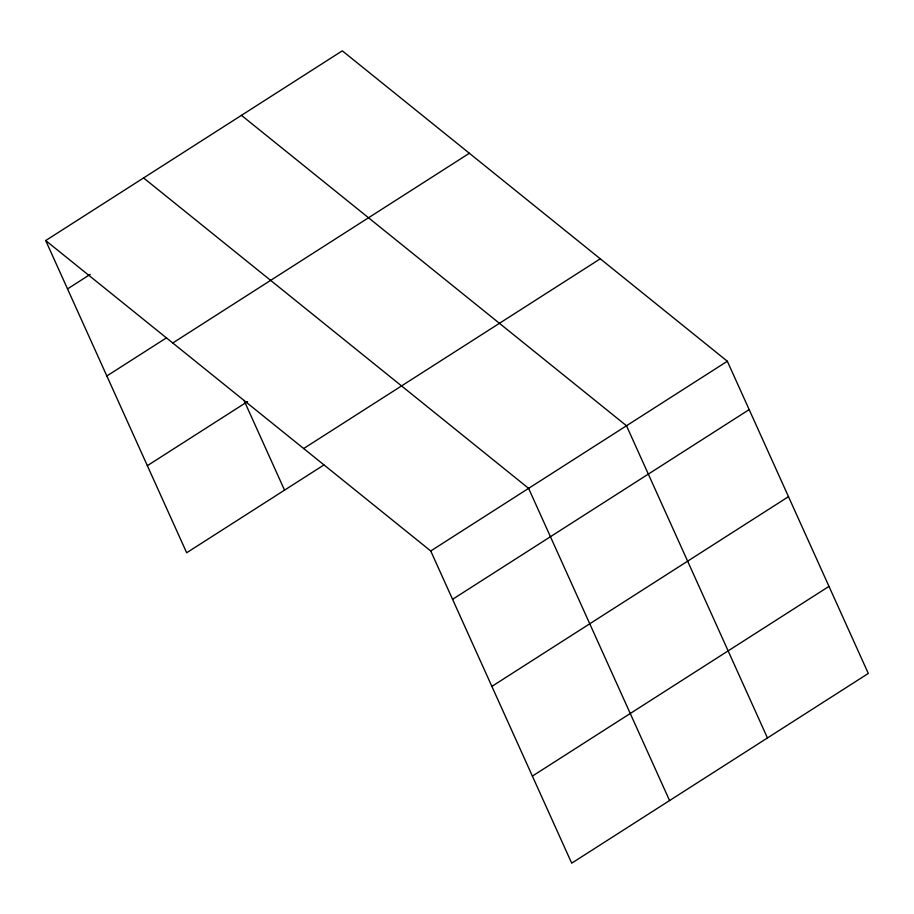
<?xml version="1.0" encoding="UTF-8"?>
<svg xmlns="http://www.w3.org/2000/svg" width="914" height="914" viewBox="0 0 914 914"><rect width="100%" height="100%" fill="white"/><g stroke="black" fill="none" stroke-linecap="round" stroke-linejoin="round"><path stroke-width="1.37" d="M45.7 240.553L342.304 50.83L727.338 361.247L868.3 673.447L571.696 863.17L430.734 550.971L45.7 240.553L186.662 552.753L323.933 464.952M67.533 288.904L90.212 274.394M106.847 375.974L166.531 337.803M172.757 342.99L469.362 153.266M147.348 465.683L247.614 401.543M303.677 448.534L600.281 258.811M430.734 550.971L727.338 361.247M452.567 599.321L749.172 409.598M491.881 686.391L788.485 496.668M532.382 776.1L828.987 586.377M241.456 115.335L626.49 425.753L767.452 737.952M143.578 177.944L528.612 488.362L669.574 800.561M244.049 400.469L284.54 490.144"/></g></svg>
